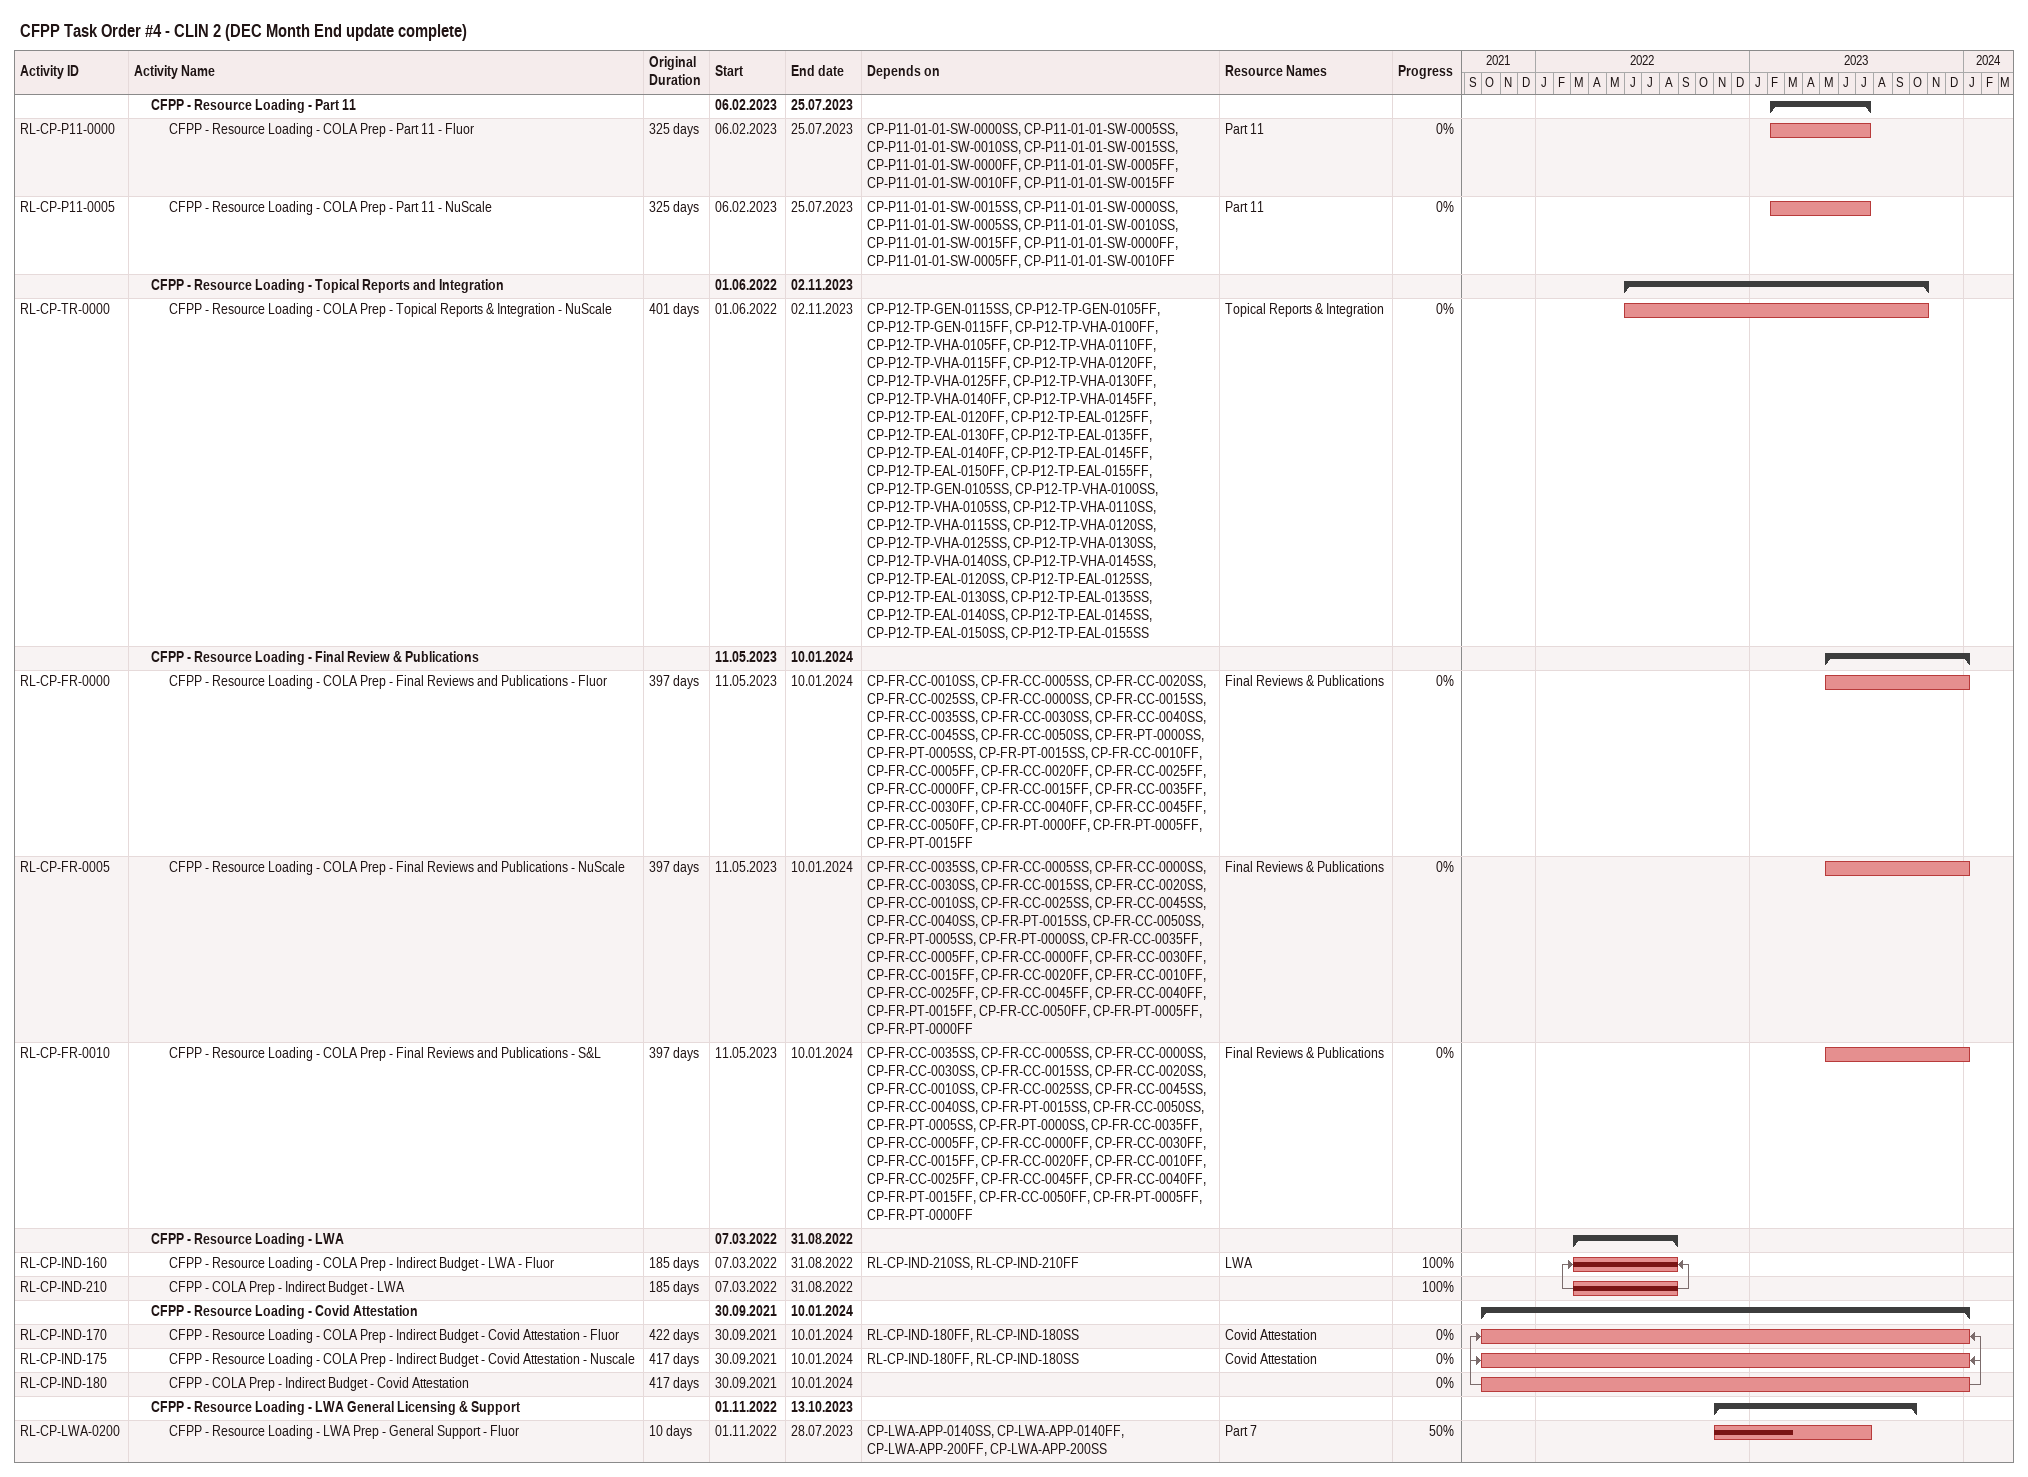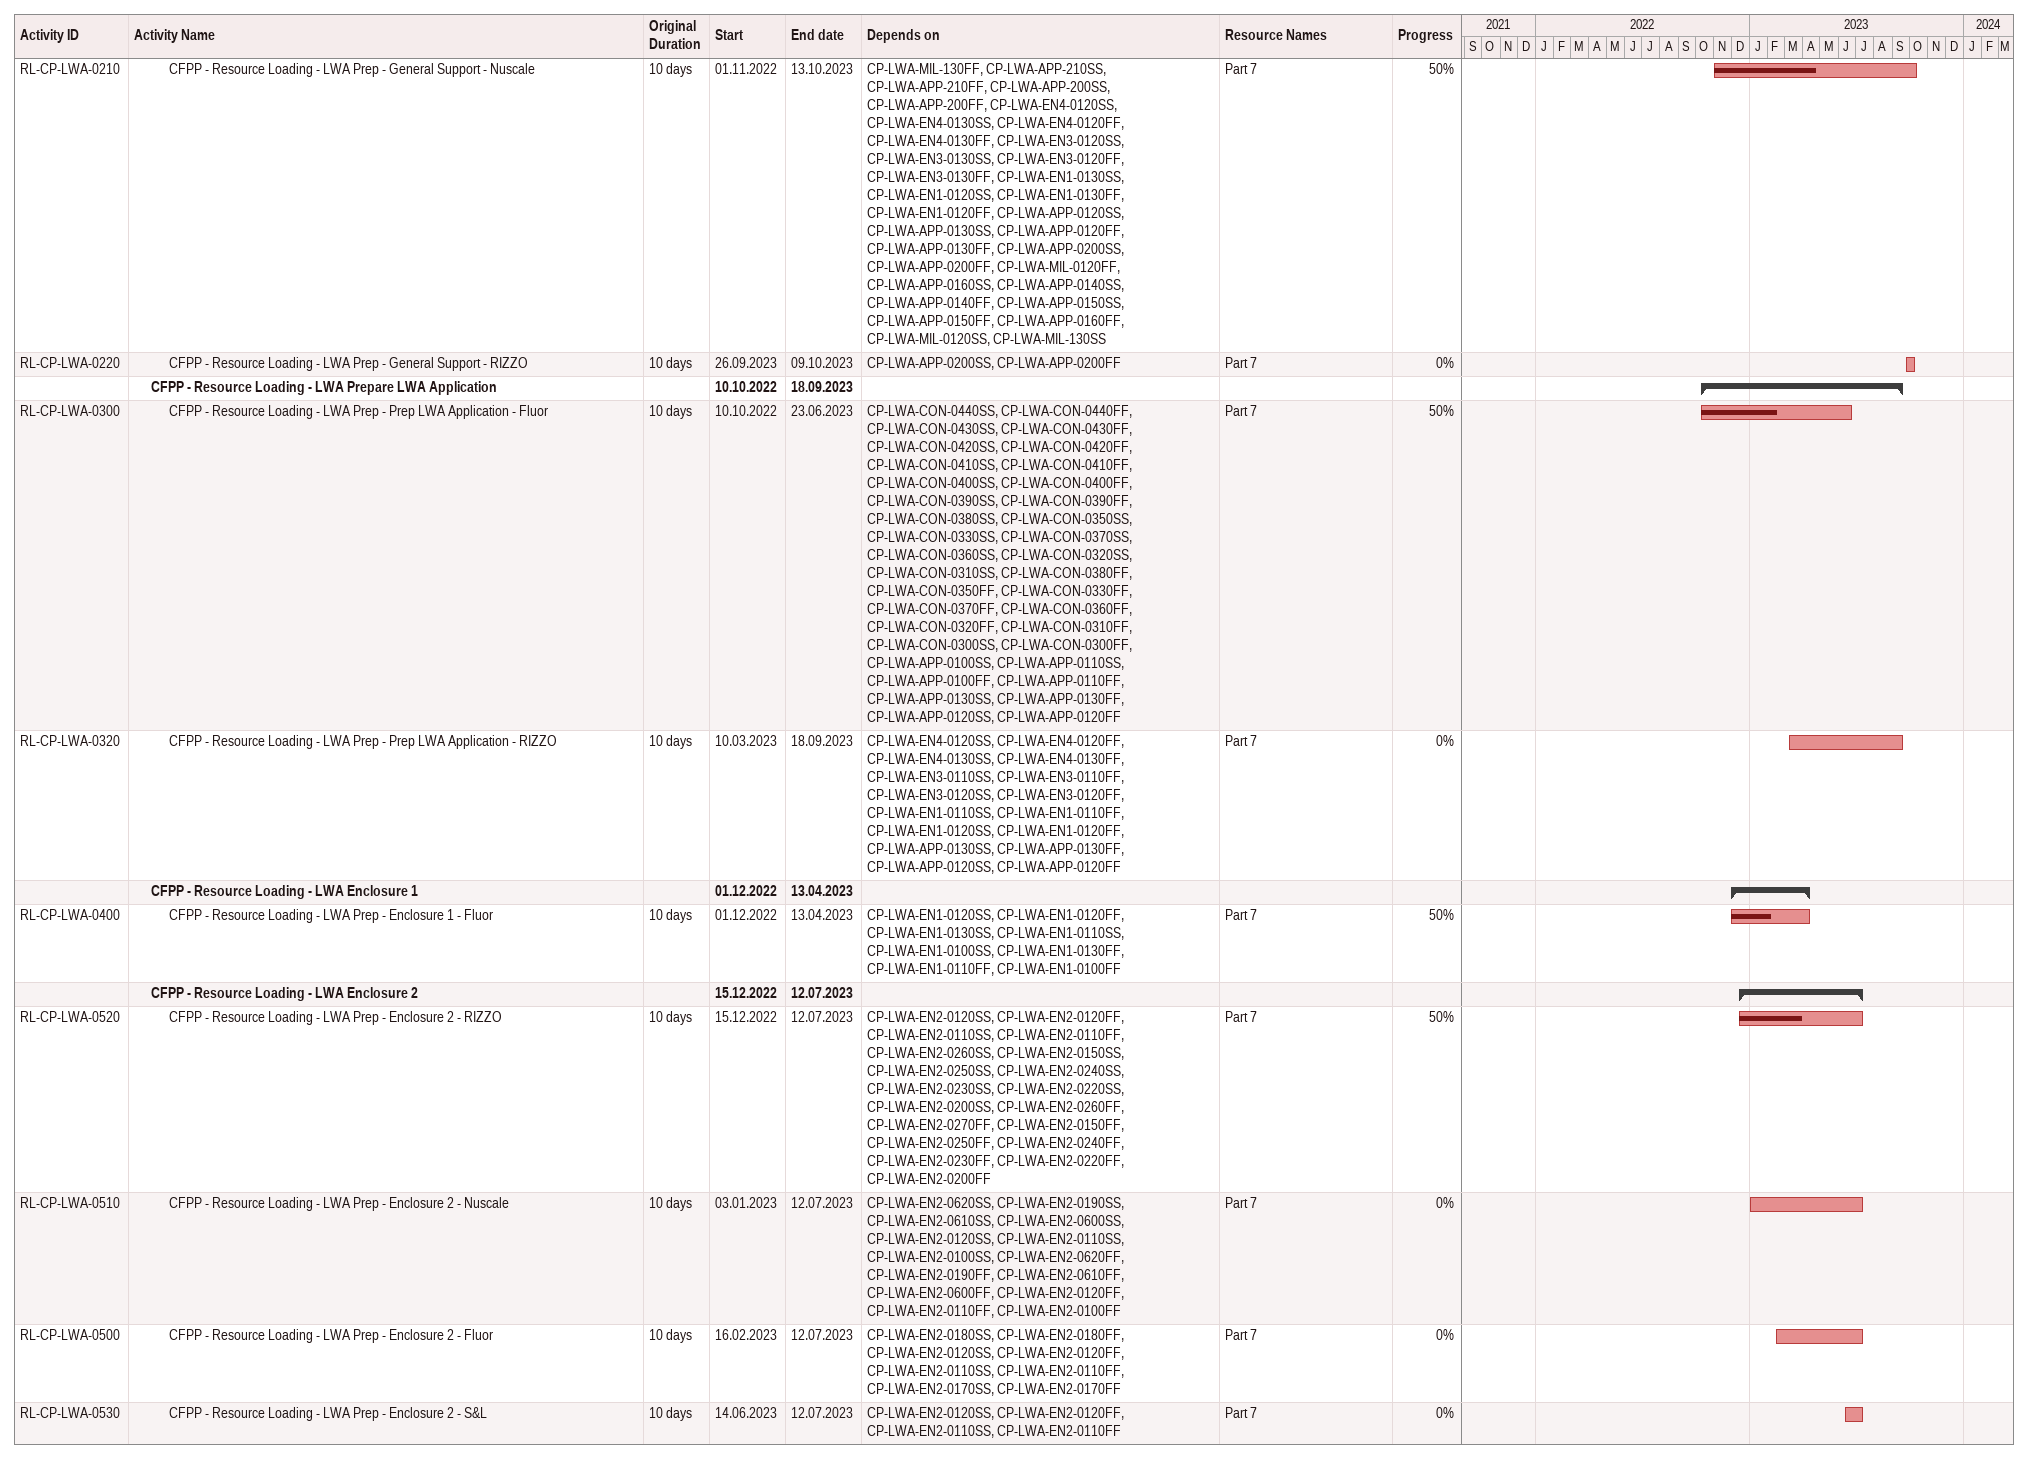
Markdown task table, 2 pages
CFPP Task Order #4 - CLIN 2 (DEC Month End update complete)

| ID | Level | Task | Original duration | Start | Finish | Predecessors | Resources | % complete |
|---|---|---|---|---|---|---|---|---|
|  | 2 | **CFPP - Resource Loading - Part 11** |  | 2023-02-06 | 2023-07-25 |  |  |  |
| RL-CP-P11-0000 | 3 | CFPP - Resource Loading - COLA Prep - Part 11 - Fluor | 325d | 2023-02-06 | 2023-07-25 | CP-P11-01-01-SW-0000SS, CP-P11-01-01-SW-0005SS, CP-P11-01-01-SW-0010SS, CP-P11-01-01-SW-0015SS, CP-P11-01-01-SW-0000FF, CP-P11-01-01-SW-0005FF, CP-P11-01-01-SW-0010FF, CP-P11-01-01-SW-0015FF | Part 11 | 0 |
| RL-CP-P11-0005 | 3 | CFPP - Resource Loading - COLA Prep - Part 11 - NuScale | 325d | 2023-02-06 | 2023-07-25 | CP-P11-01-01-SW-0015SS, CP-P11-01-01-SW-0000SS, CP-P11-01-01-SW-0005SS, CP-P11-01-01-SW-0010SS, CP-P11-01-01-SW-0015FF, CP-P11-01-01-SW-0000FF, CP-P11-01-01-SW-0005FF, CP-P11-01-01-SW-0010FF | Part 11 | 0 |
|  | 2 | **CFPP - Resource Loading - Topical Reports and Integration** |  | 2022-06-01 | 2023-11-02 |  |  |  |
| RL-CP-TR-0000 | 3 | CFPP - Resource Loading - COLA Prep - Topical Reports & Integration - NuScale | 401d | 2022-06-01 | 2023-11-02 | CP-P12-TP-GEN-0115SS, CP-P12-TP-GEN-0105FF, CP-P12-TP-GEN-0115FF, CP-P12-TP-VHA-0100FF, CP-P12-TP-VHA-0105FF, CP-P12-TP-VHA-0110FF, CP-P12-TP-VHA-0115FF, CP-P12-TP-VHA-0120FF, CP-P12-TP-VHA-0125FF, CP-P12-TP-VHA-0130FF, CP-P12-TP-VHA-0140FF, CP-P12-TP-VHA-0145FF, CP-P12-TP-EAL-0120FF, CP-P12-TP-EAL-0125FF, CP-P12-TP-EAL-0130FF, CP-P12-TP-EAL-0135FF, CP-P12-TP-EAL-0140FF, CP-P12-TP-EAL-0145FF, CP-P12-TP-EAL-0150FF, CP-P12-TP-EAL-0155FF, CP-P12-TP-GEN-0105SS, CP-P12-TP-VHA-0100SS, CP-P12-TP-VHA-0105SS, CP-P12-TP-VHA-0110SS, CP-P12-TP-VHA-0115SS, CP-P12-TP-VHA-0120SS, CP-P12-TP-VHA-0125SS, CP-P12-TP-VHA-0130SS, CP-P12-TP-VHA-0140SS, CP-P12-TP-VHA-0145SS, CP-P12-TP-EAL-0120SS, CP-P12-TP-EAL-0125SS, CP-P12-TP-EAL-0130SS, CP-P12-TP-EAL-0135SS, CP-P12-TP-EAL-0140SS, CP-P12-TP-EAL-0145SS, CP-P12-TP-EAL-0150SS, CP-P12-TP-EAL-0155SS | Topical Reports & Integration | 0 |
|  | 2 | **CFPP - Resource Loading - Final Review & Publications** |  | 2023-05-11 | 2024-01-10 |  |  |  |
| RL-CP-FR-0000 | 3 | CFPP - Resource Loading - COLA Prep - Final Reviews and Publications - Fluor | 397d | 2023-05-11 | 2024-01-10 | CP-FR-CC-0010SS, CP-FR-CC-0005SS, CP-FR-CC-0020SS, CP-FR-CC-0025SS, CP-FR-CC-0000SS, CP-FR-CC-0015SS, CP-FR-CC-0035SS, CP-FR-CC-0030SS, CP-FR-CC-0040SS, CP-FR-CC-0045SS, CP-FR-CC-0050SS, CP-FR-PT-0000SS, CP-FR-PT-0005SS, CP-FR-PT-0015SS, CP-FR-CC-0010FF, CP-FR-CC-0005FF, CP-FR-CC-0020FF, CP-FR-CC-0025FF, CP-FR-CC-0000FF, CP-FR-CC-0015FF, CP-FR-CC-0035FF, CP-FR-CC-0030FF, CP-FR-CC-0040FF, CP-FR-CC-0045FF, CP-FR-CC-0050FF, CP-FR-PT-0000FF, CP-FR-PT-0005FF, CP-FR-PT-0015FF | Final Reviews & Publications | 0 |
| RL-CP-FR-0005 | 3 | CFPP - Resource Loading - COLA Prep - Final Reviews and Publications - NuScale | 397d | 2023-05-11 | 2024-01-10 | CP-FR-CC-0035SS, CP-FR-CC-0005SS, CP-FR-CC-0000SS, CP-FR-CC-0030SS, CP-FR-CC-0015SS, CP-FR-CC-0020SS, CP-FR-CC-0010SS, CP-FR-CC-0025SS, CP-FR-CC-0045SS, CP-FR-CC-0040SS, CP-FR-PT-0015SS, CP-FR-CC-0050SS, CP-FR-PT-0005SS, CP-FR-PT-0000SS, CP-FR-CC-0035FF, CP-FR-CC-0005FF, CP-FR-CC-0000FF, CP-FR-CC-0030FF, CP-FR-CC-0015FF, CP-FR-CC-0020FF, CP-FR-CC-0010FF, CP-FR-CC-0025FF, CP-FR-CC-0045FF, CP-FR-CC-0040FF, CP-FR-PT-0015FF, CP-FR-CC-0050FF, CP-FR-PT-0005FF, CP-FR-PT-0000FF | Final Reviews & Publications | 0 |
| RL-CP-FR-0010 | 3 | CFPP - Resource Loading - COLA Prep - Final Reviews and Publications - S&L | 397d | 2023-05-11 | 2024-01-10 | CP-FR-CC-0035SS, CP-FR-CC-0005SS, CP-FR-CC-0000SS, CP-FR-CC-0030SS, CP-FR-CC-0015SS, CP-FR-CC-0020SS, CP-FR-CC-0010SS, CP-FR-CC-0025SS, CP-FR-CC-0045SS, CP-FR-CC-0040SS, CP-FR-PT-0015SS, CP-FR-CC-0050SS, CP-FR-PT-0005SS, CP-FR-PT-0000SS, CP-FR-CC-0035FF, CP-FR-CC-0005FF, CP-FR-CC-0000FF, CP-FR-CC-0030FF, CP-FR-CC-0015FF, CP-FR-CC-0020FF, CP-FR-CC-0010FF, CP-FR-CC-0025FF, CP-FR-CC-0045FF, CP-FR-CC-0040FF, CP-FR-PT-0015FF, CP-FR-CC-0050FF, CP-FR-PT-0005FF, CP-FR-PT-0000FF | Final Reviews & Publications | 0 |
|  | 2 | **CFPP - Resource Loading - LWA** |  | 2022-03-07 | 2022-08-31 |  |  |  |
| RL-CP-IND-160 | 3 | CFPP - Resource Loading - COLA Prep - Indirect Budget - LWA - Fluor | 185d | 2022-03-07 | 2022-08-31 | RL-CP-IND-210SS, RL-CP-IND-210FF | LWA | 100 |
| RL-CP-IND-210 | 3 | CFPP - COLA Prep - Indirect Budget - LWA | 185d | 2022-03-07 | 2022-08-31 |  |  | 100 |
|  | 2 | **CFPP - Resource Loading - Covid Attestation** |  | 2021-09-30 | 2024-01-10 |  |  |  |
| RL-CP-IND-170 | 3 | CFPP - Resource Loading - COLA Prep - Indirect Budget - Covid Attestation - Fluor | 422d | 2021-09-30 | 2024-01-10 | RL-CP-IND-180FF, RL-CP-IND-180SS | Covid Attestation | 0 |
| RL-CP-IND-175 | 3 | CFPP - Resource Loading - COLA Prep - Indirect Budget - Covid Attestation - Nuscale | 417d | 2021-09-30 | 2024-01-10 | RL-CP-IND-180FF, RL-CP-IND-180SS | Covid Attestation | 0 |
| RL-CP-IND-180 | 3 | CFPP - COLA Prep - Indirect Budget - Covid Attestation | 417d | 2021-09-30 | 2024-01-10 |  |  | 0 |
|  | 2 | **CFPP - Resource Loading - LWA General Licensing & Support** |  | 2022-11-01 | 2023-10-13 |  |  |  |
| RL-CP-LWA-0200 | 3 | CFPP - Resource Loading - LWA Prep - General Support - Fluor | 10d | 2022-11-01 | 2023-07-28 | CP-LWA-APP-0140SS, CP-LWA-APP-0140FF, CP-LWA-APP-200FF, CP-LWA-APP-200SS | Part 7 | 50 |
| RL-CP-LWA-0210 | 3 | CFPP - Resource Loading - LWA Prep - General Support - Nuscale | 10d | 2022-11-01 | 2023-10-13 | CP-LWA-MIL-130FF, CP-LWA-APP-210SS, CP-LWA-APP-210FF, CP-LWA-APP-200SS, CP-LWA-APP-200FF, CP-LWA-EN4-0120SS, CP-LWA-EN4-0130SS, CP-LWA-EN4-0120FF, CP-LWA-EN4-0130FF, CP-LWA-EN3-0120SS, CP-LWA-EN3-0130SS, CP-LWA-EN3-0120FF, CP-LWA-EN3-0130FF, CP-LWA-EN1-0130SS, CP-LWA-EN1-0120SS, CP-LWA-EN1-0130FF, CP-LWA-EN1-0120FF, CP-LWA-APP-0120SS, CP-LWA-APP-0130SS, CP-LWA-APP-0120FF, CP-LWA-APP-0130FF, CP-LWA-APP-0200SS, CP-LWA-APP-0200FF, CP-LWA-MIL-0120FF, CP-LWA-APP-0160SS, CP-LWA-APP-0140SS, CP-LWA-APP-0140FF, CP-LWA-APP-0150SS, CP-LWA-APP-0150FF, CP-LWA-APP-0160FF, CP-LWA-MIL-0120SS, CP-LWA-MIL-130SS | Part 7 | 50 |
| RL-CP-LWA-0220 | 3 | CFPP - Resource Loading - LWA Prep - General Support - RIZZO | 10d | 2023-09-26 | 2023-10-09 | CP-LWA-APP-0200SS, CP-LWA-APP-0200FF | Part 7 | 0 |
|  | 2 | **CFPP - Resource Loading - LWA Prepare LWA Application** |  | 2022-10-10 | 2023-09-18 |  |  |  |
| RL-CP-LWA-0300 | 3 | CFPP - Resource Loading - LWA Prep - Prep LWA Application - Fluor | 10d | 2022-10-10 | 2023-06-23 | CP-LWA-CON-0440SS, CP-LWA-CON-0440FF, CP-LWA-CON-0430SS, CP-LWA-CON-0430FF, CP-LWA-CON-0420SS, CP-LWA-CON-0420FF, CP-LWA-CON-0410SS, CP-LWA-CON-0410FF, CP-LWA-CON-0400SS, CP-LWA-CON-0400FF, CP-LWA-CON-0390SS, CP-LWA-CON-0390FF, CP-LWA-CON-0380SS, CP-LWA-CON-0350SS, CP-LWA-CON-0330SS, CP-LWA-CON-0370SS, CP-LWA-CON-0360SS, CP-LWA-CON-0320SS, CP-LWA-CON-0310SS, CP-LWA-CON-0380FF, CP-LWA-CON-0350FF, CP-LWA-CON-0330FF, CP-LWA-CON-0370FF, CP-LWA-CON-0360FF, CP-LWA-CON-0320FF, CP-LWA-CON-0310FF, CP-LWA-CON-0300SS, CP-LWA-CON-0300FF, CP-LWA-APP-0100SS, CP-LWA-APP-0110SS, CP-LWA-APP-0100FF, CP-LWA-APP-0110FF, CP-LWA-APP-0130SS, CP-LWA-APP-0130FF, CP-LWA-APP-0120SS, CP-LWA-APP-0120FF | Part 7 | 50 |
| RL-CP-LWA-0320 | 3 | CFPP - Resource Loading - LWA Prep - Prep LWA Application - RIZZO | 10d | 2023-03-10 | 2023-09-18 | CP-LWA-EN4-0120SS, CP-LWA-EN4-0120FF, CP-LWA-EN4-0130SS, CP-LWA-EN4-0130FF, CP-LWA-EN3-0110SS, CP-LWA-EN3-0110FF, CP-LWA-EN3-0120SS, CP-LWA-EN3-0120FF, CP-LWA-EN1-0110SS, CP-LWA-EN1-0110FF, CP-LWA-EN1-0120SS, CP-LWA-EN1-0120FF, CP-LWA-APP-0130SS, CP-LWA-APP-0130FF, CP-LWA-APP-0120SS, CP-LWA-APP-0120FF | Part 7 | 0 |
|  | 2 | **CFPP - Resource Loading - LWA Enclosure 1** |  | 2022-12-01 | 2023-04-13 |  |  |  |
| RL-CP-LWA-0400 | 3 | CFPP - Resource Loading - LWA Prep - Enclosure 1 - Fluor | 10d | 2022-12-01 | 2023-04-13 | CP-LWA-EN1-0120SS, CP-LWA-EN1-0120FF, CP-LWA-EN1-0130SS, CP-LWA-EN1-0110SS, CP-LWA-EN1-0100SS, CP-LWA-EN1-0130FF, CP-LWA-EN1-0110FF, CP-LWA-EN1-0100FF | Part 7 | 50 |
|  | 2 | **CFPP - Resource Loading - LWA Enclosure 2** |  | 2022-12-15 | 2023-07-12 |  |  |  |
| RL-CP-LWA-0520 | 3 | CFPP - Resource Loading - LWA Prep - Enclosure 2 - RIZZO | 10d | 2022-12-15 | 2023-07-12 | CP-LWA-EN2-0120SS, CP-LWA-EN2-0120FF, CP-LWA-EN2-0110SS, CP-LWA-EN2-0110FF, CP-LWA-EN2-0260SS, CP-LWA-EN2-0150SS, CP-LWA-EN2-0250SS, CP-LWA-EN2-0240SS, CP-LWA-EN2-0230SS, CP-LWA-EN2-0220SS, CP-LWA-EN2-0200SS, CP-LWA-EN2-0260FF, CP-LWA-EN2-0270FF, CP-LWA-EN2-0150FF, CP-LWA-EN2-0250FF, CP-LWA-EN2-0240FF, CP-LWA-EN2-0230FF, CP-LWA-EN2-0220FF, CP-LWA-EN2-0200FF | Part 7 | 50 |
| RL-CP-LWA-0510 | 3 | CFPP - Resource Loading - LWA Prep - Enclosure 2 - Nuscale | 10d | 2023-01-03 | 2023-07-12 | CP-LWA-EN2-0620SS, CP-LWA-EN2-0190SS, CP-LWA-EN2-0610SS, CP-LWA-EN2-0600SS, CP-LWA-EN2-0120SS, CP-LWA-EN2-0110SS, CP-LWA-EN2-0100SS, CP-LWA-EN2-0620FF, CP-LWA-EN2-0190FF, CP-LWA-EN2-0610FF, CP-LWA-EN2-0600FF, CP-LWA-EN2-0120FF, CP-LWA-EN2-0110FF, CP-LWA-EN2-0100FF | Part 7 | 0 |
| RL-CP-LWA-0500 | 3 | CFPP - Resource Loading - LWA Prep - Enclosure 2 - Fluor | 10d | 2023-02-16 | 2023-07-12 | CP-LWA-EN2-0180SS, CP-LWA-EN2-0180FF, CP-LWA-EN2-0120SS, CP-LWA-EN2-0120FF, CP-LWA-EN2-0110SS, CP-LWA-EN2-0110FF, CP-LWA-EN2-0170SS, CP-LWA-EN2-0170FF | Part 7 | 0 |
| RL-CP-LWA-0530 | 3 | CFPP - Resource Loading - LWA Prep - Enclosure 2 - S&L | 10d | 2023-06-14 | 2023-07-12 | CP-LWA-EN2-0120SS, CP-LWA-EN2-0120FF, CP-LWA-EN2-0110SS, CP-LWA-EN2-0110FF | Part 7 | 0 |
